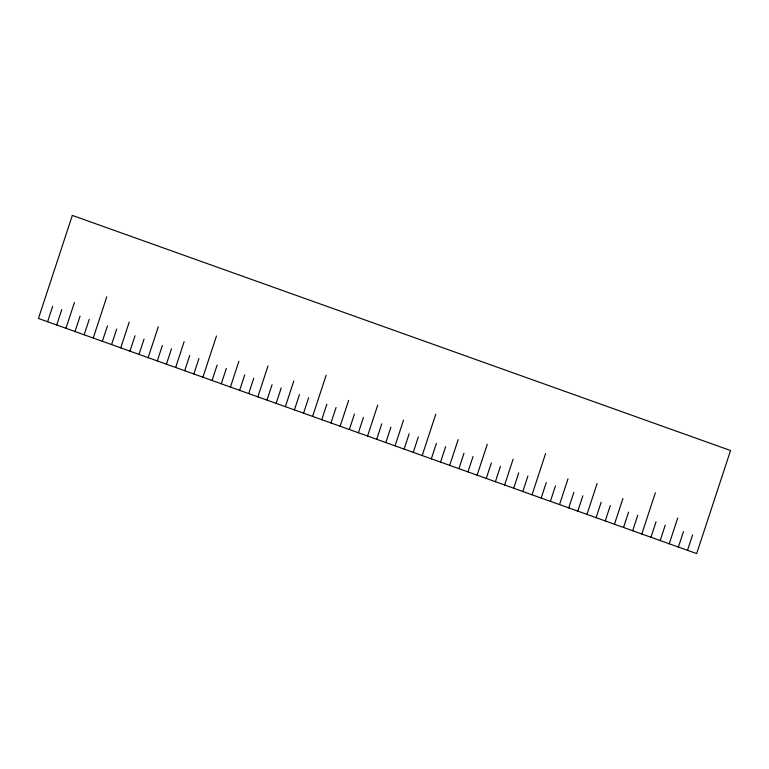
<?xml version="1.0" encoding="UTF-8"?>
<svg xmlns="http://www.w3.org/2000/svg" width="769" height="769" viewBox="0 0 769 769"><rect width="100%" height="100%" fill="white"/><g stroke="black" fill="none" stroke-linecap="round" stroke-linejoin="round"><path stroke-width="1.15" d="M47.591 321.73L52.676 306.273M56.733 324.999L61.818 309.542M65.951 328.296L74.43 302.525M75.016 331.526L80.063 316.174M84.157 334.794L89.242 319.337M93.222 338.033L106.776 296.805M102.364 341.301L107.449 325.835M111.582 344.589L116.667 329.132M120.723 347.857L129.202 322.096M129.951 351.154L135.027 335.697M139.006 354.384L144.053 339.033M148.148 357.652L158.318 326.738M157.299 360.921L162.374 345.464M166.44 364.189L171.516 348.732M175.659 367.476L184.127 341.715M184.714 370.716L189.76 355.355M193.865 373.984L198.94 358.527M202.92 377.223L216.483 335.995M212.071 380.482L217.146 365.025M221.289 383.779L226.374 368.322M230.431 387.047L238.899 361.276M239.649 390.344L244.734 374.878M248.704 393.574L253.76 378.213M257.855 396.842L268.016 365.929M266.997 400.111L272.082 384.654M276.138 403.379L281.223 387.912M285.357 406.666L293.835 380.905M294.421 409.906L299.468 394.545M303.563 413.174L308.648 397.708M312.627 416.404L326.181 375.185M321.769 419.672L326.854 404.215M330.987 422.969L336.072 407.512M340.129 426.237L348.607 400.466M349.357 429.525L354.432 414.068M358.412 432.764L363.458 417.404M367.553 436.033L377.723 405.109M376.704 439.301L381.78 423.834M385.846 442.56L390.921 427.103M395.064 445.857L403.533 420.095M404.119 449.096L409.166 433.735M413.27 452.355L418.346 436.898M422.191 455.546L435.744 414.318M431.332 458.814L436.408 443.348M440.55 462.102L445.636 446.645M449.692 465.37L458.161 439.608M458.91 468.667L463.995 453.201M467.965 471.897L473.022 456.546M477.116 475.165L487.286 444.251M486.258 478.433L491.343 462.976M495.399 481.702L500.484 466.235M504.618 484.989L513.096 459.228M513.682 488.228L518.729 472.868M522.824 491.497L527.909 476.04M532.033 494.784L545.586 453.556M541.174 498.052L546.259 482.586M550.393 501.34L555.478 485.883M559.534 504.608L568.012 478.847M568.762 507.905L573.837 492.448M577.817 511.135L582.864 495.784M586.958 514.403L597.129 483.49M596.1 517.672L601.185 502.215M605.251 520.94L610.326 505.473M614.469 524.227L622.938 498.466M623.524 527.467L628.571 512.106M632.676 530.735L637.751 515.278M641.817 534.003L655.371 492.775M650.959 537.262L656.034 521.805M660.177 540.559L665.262 525.102M669.203 543.894L677.71 518.027M678.383 547.067L683.468 531.6M687.524 550.325L692.609 534.868M72.334 215.407L38.45 318.472L696.666 553.593L730.55 450.528L72.334 215.407"/></g></svg>
